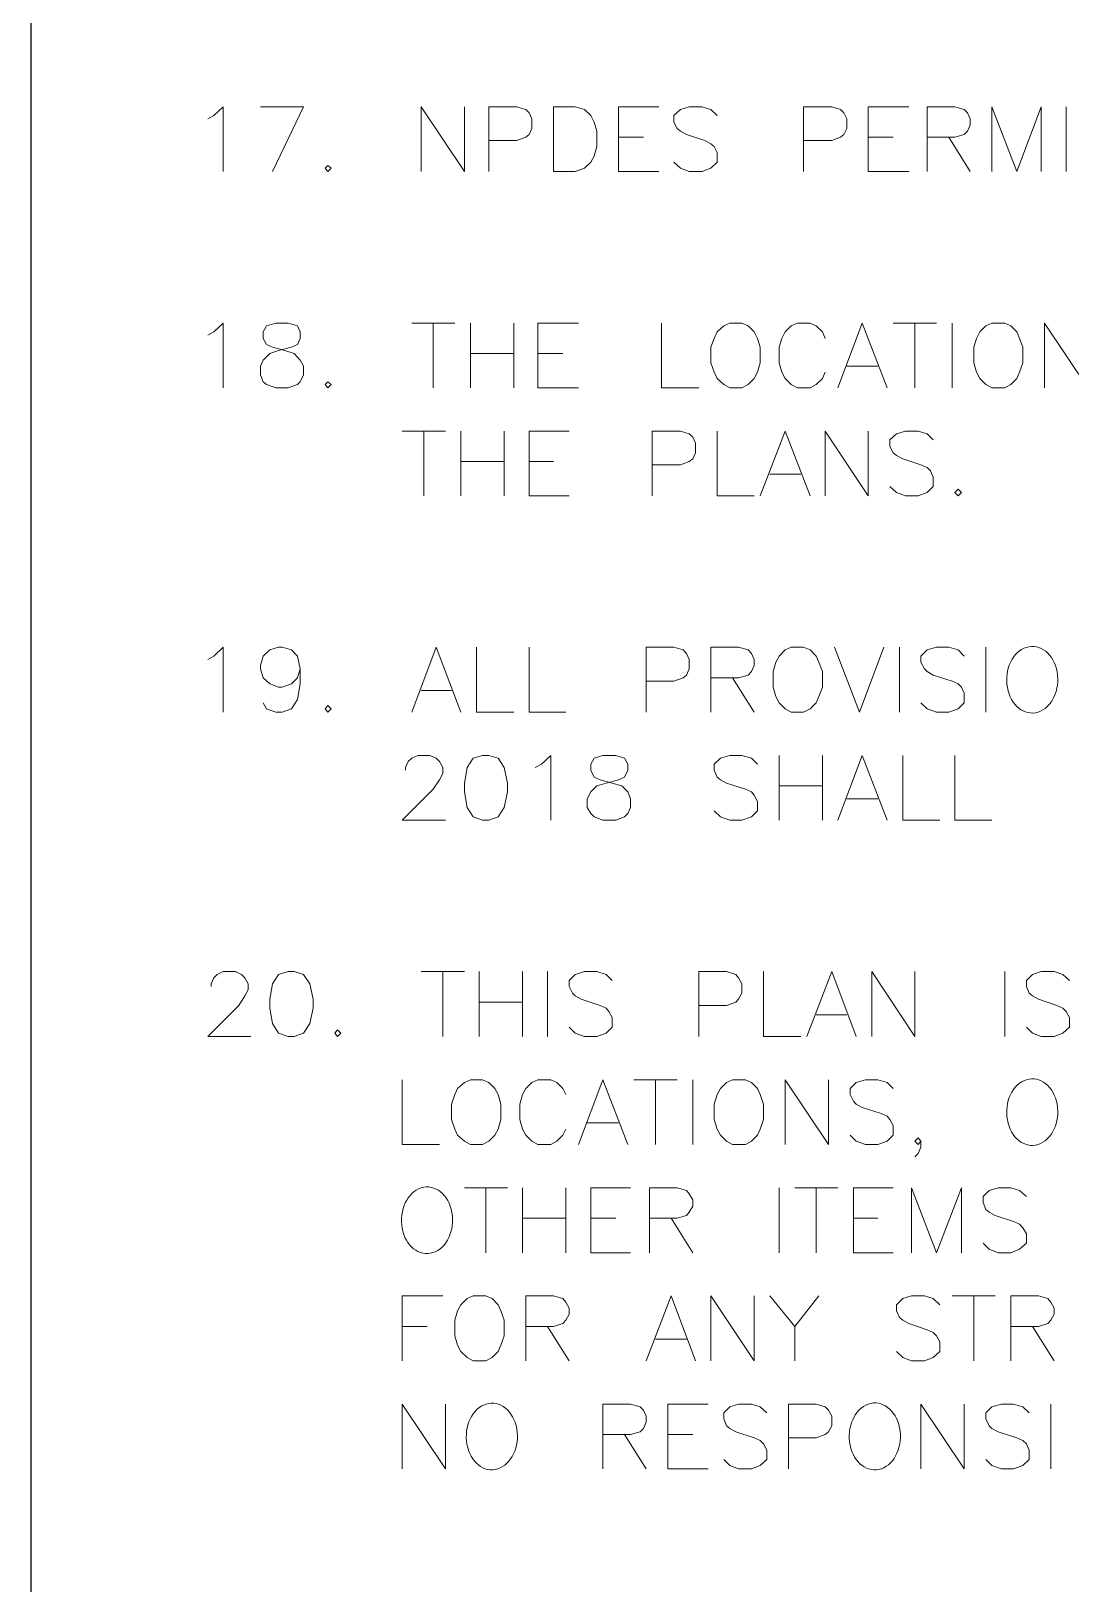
# Model space of a CAD drawing. Header units: millimetres. Extents: x -419 to 20046, y -14642 to 2638.
# Drawn here: x 3709.805 to 3711.088, y 917.812 to 919.728 of the extents above; entities that cross this region are included whole.
import ezdxf

# ---------------------------------------------------------------- set-up
doc = ezdxf.new("R2010")
doc.units = ezdxf.units.MM
doc.layers.add('PDF10_----TX03', color=7, linetype='Continuous')

msp = doc.modelspace()

# ---------------------------------------------------------------- linework, layer by layer
at = {"color": 1}
msp.add_lwpolyline([(3717.4272, 913.7269), (3709.8049, 913.7269), (3709.8049, 927.2815), (3717.4272, 927.2815)], close=True, dxfattribs=at)
at = {"layer": 'PDF10_----TX03', "lineweight": 20}
for points in [[(3710.0229, 919.6192), (3710.0304, 919.6234), (3710.042, 919.6342), (3710.042, 919.5542)], [(3710.1029, 919.5542), (3710.1412, 919.6342), (3710.0879, 919.6342)], [(3710.2862, 919.5542), (3710.2862, 919.6342), (3710.3396, 919.5542), (3710.3396, 919.6342)], [(3710.3696, 919.5542), (3710.3696, 919.6342), (3710.4037, 919.6342), (3710.4154, 919.6309), (3710.4196, 919.6267), (3710.4229, 919.6192), (3710.4229, 919.6076), (3710.4196, 919.6001), (3710.4154, 919.5967), (3710.4037, 919.5926), (3710.3696, 919.5926)], [(3710.5796, 919.5542), (3710.5296, 919.5542), (3710.5296, 919.6342), (3710.5796, 919.6342)], [(3710.6513, 919.6234), (3710.6438, 919.6309), (3710.6329, 919.6342), (3710.6171, 919.6342), (3710.6063, 919.6309), (3710.5979, 919.6234), (3710.5979, 919.6151), (3710.6021, 919.6076), (3710.6063, 919.6042), (3710.6138, 919.6001), (3710.6363, 919.5926), (3710.6438, 919.5884), (3710.6479, 919.5851), (3710.6513, 919.5776), (3710.6513, 919.5659), (3710.6438, 919.5584), (3710.6329, 919.5542), (3710.6171, 919.5542), (3710.6063, 919.5584), (3710.5979, 919.5659)], [(3710.7579, 919.5542), (3710.7579, 919.6342), (3710.7929, 919.6342), (3710.8038, 919.6309), (3710.8079, 919.6267), (3710.8113, 919.6192), (3710.8113, 919.6076), (3710.8079, 919.6001), (3710.8038, 919.5967), (3710.7929, 919.5926), (3710.7579, 919.5926)], [(3710.8879, 919.5542), (3710.8379, 919.5542), (3710.8379, 919.6342), (3710.8879, 919.6342)], [(3710.9104, 919.5542), (3710.9104, 919.6342), (3710.9446, 919.6342), (3710.9563, 919.6309), (3710.9605, 919.6267), (3710.9638, 919.6192), (3710.9638, 919.6117), (3710.9605, 919.6042), (3710.9563, 919.6001), (3710.9446, 919.5967), (3710.9104, 919.5967)], [(3710.9905, 919.5542), (3710.9905, 919.6342), (3711.0213, 919.5542), (3711.0513, 919.6342), (3711.0513, 919.5542)], [(3711.0821, 919.6342), (3711.0821, 919.5542)], [(3710.5296, 919.5967), (3710.5604, 919.5967)], [(3710.8379, 919.5967), (3710.8688, 919.5967)], [(3710.9371, 919.5967), (3710.9638, 919.5542)], [(3710.0229, 919.3525), (3710.0304, 919.3567), (3710.042, 919.3675), (3710.042, 919.2875)], [(3710.2746, 919.3675), (3710.3279, 919.3675)], [(3710.3012, 919.3675), (3710.3012, 919.2875)], [(3710.3471, 919.3675), (3710.3471, 919.2875)], [(3710.4004, 919.3675), (3710.4004, 919.2875)], [(3710.4804, 919.2875), (3710.4304, 919.2875), (3710.4304, 919.3675), (3710.4804, 919.3675)], [(3710.5829, 919.3675), (3710.5829, 919.2875), (3710.6288, 919.2875)], [(3710.7846, 919.3484), (3710.7813, 919.3567), (3710.7738, 919.3642), (3710.7663, 919.3675), (3710.7504, 919.3675), (3710.7429, 919.3642), (3710.7354, 919.3567), (3710.7313, 919.3484), (3710.7279, 919.3375), (3710.7279, 919.3184), (3710.7313, 919.3067), (3710.7354, 919.2992), (3710.7429, 919.2917), (3710.7504, 919.2875), (3710.7663, 919.2875), (3710.7738, 919.2917), (3710.7813, 919.2992), (3710.7846, 919.3067)], [(3710.8004, 919.2875), (3710.8304, 919.3675), (3710.8613, 919.2875)], [(3710.8688, 919.3675), (3710.9221, 919.3675)], [(3710.8954, 919.3675), (3710.8954, 919.2875)], [(3710.9413, 919.3675), (3710.9413, 919.2875)], [(3711.0555, 919.2875), (3711.0555, 919.3675), (3711.1088, 919.2875), (3711.1088, 919.3675)], [(3710.3471, 919.33), (3710.4004, 919.33)], [(3710.4304, 919.33), (3710.4612, 919.33)], [(3710.8113, 919.3142), (3710.8496, 919.3142)], [(3710.2629, 919.2342), (3710.3162, 919.2342)], [(3710.2896, 919.2342), (3710.2896, 919.1542)], [(3710.3354, 919.2342), (3710.3354, 919.1542)], [(3710.3887, 919.2342), (3710.3887, 919.1542)], [(3710.4687, 919.1542), (3710.4196, 919.1542), (3710.4196, 919.2342), (3710.4687, 919.2342)], [(3710.5713, 919.1542), (3710.5713, 919.2342), (3710.6063, 919.2342), (3710.6171, 919.2309), (3710.6213, 919.2267), (3710.6246, 919.2192), (3710.6246, 919.2075), (3710.6213, 919.2), (3710.6171, 919.1967), (3710.6063, 919.1925), (3710.5713, 919.1925)], [(3710.6513, 919.2342), (3710.6513, 919.1542), (3710.6971, 919.1542)], [(3710.7046, 919.1542), (3710.7354, 919.2342), (3710.7663, 919.1542)], [(3710.7846, 919.1542), (3710.7846, 919.2342), (3710.8379, 919.1542), (3710.8379, 919.2342)], [(3710.9179, 919.2234), (3710.9104, 919.2309), (3710.8996, 919.2342), (3710.8838, 919.2342), (3710.8729, 919.2309), (3710.8646, 919.2234), (3710.8646, 919.215), (3710.8688, 919.2075), (3710.8729, 919.2042), (3710.8804, 919.2), (3710.9029, 919.1925), (3710.9104, 919.1892), (3710.9146, 919.185), (3710.9179, 919.1775), (3710.9179, 919.1659), (3710.9104, 919.1584), (3710.8996, 919.1542), (3710.8838, 919.1542), (3710.8729, 919.1584), (3710.8646, 919.1659)], [(3710.3354, 919.1967), (3710.3887, 919.1967)], [(3710.4196, 919.1967), (3710.4496, 919.1967)], [(3710.7163, 919.1809), (3710.7546, 919.1809)], [(3710.0229, 918.9525), (3710.0304, 918.9567), (3710.042, 918.9675), (3710.042, 918.8875)], [(3710.1371, 918.9408), (3710.1337, 918.93), (3710.1262, 918.9225), (3710.1146, 918.9183), (3710.1104, 918.9183), (3710.0996, 918.9225), (3710.0912, 918.93), (3710.0879, 918.9408), (3710.0879, 918.945), (3710.0912, 918.9567), (3710.0996, 918.9642), (3710.1104, 918.9675), (3710.1146, 918.9675), (3710.1262, 918.9642), (3710.1337, 918.9567), (3710.1371, 918.9408), (3710.1371, 918.9225), (3710.1337, 918.9033), (3710.1262, 918.8917), (3710.1146, 918.8875), (3710.1071, 918.8875), (3710.0954, 918.8917), (3710.0912, 918.8992)], [(3710.2746, 918.8875), (3710.3046, 918.9675), (3710.3354, 918.8875)], [(3710.3546, 918.9675), (3710.3546, 918.8875), (3710.4004, 918.8875)], [(3710.4196, 918.9675), (3710.4196, 918.8875), (3710.4646, 918.8875)], [(3710.5638, 918.8875), (3710.5638, 918.9675), (3710.5979, 918.9675), (3710.6096, 918.9642), (3710.6138, 918.96), (3710.6171, 918.9525), (3710.6171, 918.9408), (3710.6138, 918.9333), (3710.6096, 918.93), (3710.5979, 918.9258), (3710.5638, 918.9258)], [(3710.6438, 918.8875), (3710.6438, 918.9675), (3710.6779, 918.9675), (3710.6896, 918.9642), (3710.6938, 918.96), (3710.6971, 918.9525), (3710.6971, 918.945), (3710.6938, 918.9375), (3710.6896, 918.9333), (3710.6779, 918.93), (3710.6438, 918.93)], [(3710.7963, 918.9675), (3710.8271, 918.8875), (3710.8571, 918.9675)], [(3710.8763, 918.9675), (3710.8763, 918.8875)], [(3710.9563, 918.9567), (3710.9488, 918.9642), (3710.9371, 918.9675), (3710.9221, 918.9675), (3710.9104, 918.9642), (3710.9029, 918.9567), (3710.9029, 918.9492), (3710.9071, 918.9408), (3710.9104, 918.9375), (3710.9179, 918.9333), (3710.9413, 918.9258), (3710.9488, 918.9225), (3710.953, 918.9183), (3710.9563, 918.9108), (3710.9563, 918.8992), (3710.9488, 918.8917), (3710.9371, 918.8875), (3710.9221, 918.8875), (3710.9104, 918.8917), (3710.9029, 918.8992)], [(3710.983, 918.9675), (3710.983, 918.8875)], [(3710.6704, 918.93), (3710.6971, 918.8875)], [(3710.2862, 918.9142), (3710.3237, 918.9142)], [(3710.2671, 918.8158), (3710.2671, 918.8192), (3710.2704, 918.8267), (3710.2746, 918.8308), (3710.2821, 918.8342), (3710.2971, 918.8342), (3710.3046, 918.8308), (3710.3087, 918.8267), (3710.3129, 918.8192), (3710.3129, 918.8117), (3710.3087, 918.8042), (3710.3012, 918.7925), (3710.2629, 918.7542), (3710.3162, 918.7542)], [(3710.4271, 918.8192), (3710.4346, 918.8233), (3710.4462, 918.8342), (3710.4462, 918.7542)], [(3710.7013, 918.8233), (3710.6938, 918.8308), (3710.6821, 918.8342), (3710.6671, 918.8342), (3710.6554, 918.8308), (3710.6479, 918.8233), (3710.6479, 918.8158), (3710.6513, 918.8075), (3710.6554, 918.8042), (3710.6629, 918.8), (3710.6863, 918.7925), (3710.6938, 918.7892), (3710.6971, 918.785), (3710.7013, 918.7775), (3710.7013, 918.7658), (3710.6938, 918.7583), (3710.6821, 918.7542), (3710.6671, 918.7542), (3710.6554, 918.7583), (3710.6479, 918.7658)], [(3710.7279, 918.8342), (3710.7279, 918.7542)], [(3710.7813, 918.8342), (3710.7813, 918.7542)], [(3710.8004, 918.7542), (3710.8304, 918.8342), (3710.8613, 918.7542)], [(3710.8804, 918.8342), (3710.8804, 918.7542), (3710.9263, 918.7542)], [(3710.9446, 918.8342), (3710.9446, 918.7542), (3710.9905, 918.7542)], [(3710.7279, 918.7967), (3710.7813, 918.7967)], [(3710.8113, 918.7808), (3710.8496, 918.7808)], [(3710.027, 918.5491), (3710.027, 918.5525), (3710.0304, 918.56), (3710.0345, 918.5641), (3710.042, 918.5675), (3710.057, 918.5675), (3710.0645, 918.5641), (3710.0687, 918.56), (3710.0729, 918.5525), (3710.0729, 918.545), (3710.0687, 918.5375), (3710.0612, 918.5258), (3710.0229, 918.4875), (3710.0762, 918.4875)], [(3710.2862, 918.5675), (3710.3396, 918.5675)], [(3710.3129, 918.5675), (3710.3129, 918.4875)], [(3710.3579, 918.5675), (3710.3579, 918.4875)], [(3710.4112, 918.5675), (3710.4112, 918.4875)], [(3710.4421, 918.5675), (3710.4421, 918.4875)], [(3710.5221, 918.5566), (3710.5146, 918.5641), (3710.5029, 918.5675), (3710.4879, 918.5675), (3710.4762, 918.5641), (3710.4687, 918.5566), (3710.4687, 918.5491), (3710.4729, 918.5408), (3710.4762, 918.5375), (3710.4837, 918.5333), (3710.5071, 918.5258), (3710.5146, 918.5225), (3710.5179, 918.5183), (3710.5221, 918.5108), (3710.5221, 918.4991), (3710.5146, 918.4916), (3710.5029, 918.4875), (3710.4879, 918.4875), (3710.4762, 918.4916), (3710.4687, 918.4991)], [(3710.6288, 918.4875), (3710.6288, 918.5675), (3710.6629, 918.5675), (3710.6746, 918.5641), (3710.6779, 918.56), (3710.6821, 918.5525), (3710.6821, 918.5408), (3710.6779, 918.5333), (3710.6746, 918.53), (3710.6629, 918.5258), (3710.6288, 918.5258)], [(3710.7088, 918.5675), (3710.7088, 918.4875), (3710.7546, 918.4875)], [(3710.7621, 918.4875), (3710.7929, 918.5675), (3710.8229, 918.4875)], [(3710.8421, 918.4875), (3710.8421, 918.5675), (3710.8954, 918.4875), (3710.8954, 918.5675)], [(3711.0063, 918.5675), (3711.0063, 918.4875)], [(3711.0863, 918.5566), (3711.078, 918.5641), (3711.0671, 918.5675), (3711.0513, 918.5675), (3711.0405, 918.5641), (3711.033, 918.5566), (3711.033, 918.5491), (3711.0363, 918.5408), (3711.0405, 918.5375), (3711.048, 918.5333), (3711.0705, 918.5258), (3711.078, 918.5225), (3711.0821, 918.5183), (3711.0863, 918.5108), (3711.0863, 918.4991), (3711.078, 918.4916), (3711.0671, 918.4875), (3711.0513, 918.4875), (3711.0405, 918.4916), (3711.033, 918.4991)], [(3710.3579, 918.53), (3710.4112, 918.53)], [(3710.7738, 918.5141), (3710.8113, 918.5141)], [(3710.2629, 918.4341), (3710.2629, 918.3541), (3710.3087, 918.3541)], [(3710.4646, 918.4158), (3710.4612, 918.4233), (3710.4537, 918.4308), (3710.4462, 918.4341), (3710.4304, 918.4341), (3710.4229, 918.4308), (3710.4154, 918.4233), (3710.4112, 918.4158), (3710.4079, 918.4041), (3710.4079, 918.385), (3710.4112, 918.3733), (3710.4154, 918.3658), (3710.4229, 918.3583), (3710.4304, 918.3541), (3710.4462, 918.3541), (3710.4537, 918.3583), (3710.4612, 918.3658), (3710.4646, 918.3733)], [(3710.4804, 918.3541), (3710.5104, 918.4341), (3710.5413, 918.3541)], [(3710.5488, 918.4341), (3710.6021, 918.4341)], [(3710.5754, 918.4341), (3710.5754, 918.3541)], [(3710.6213, 918.4341), (3710.6213, 918.3541)], [(3710.7354, 918.3541), (3710.7354, 918.4341), (3710.7888, 918.3541), (3710.7888, 918.4341)], [(3710.8688, 918.4233), (3710.8613, 918.4308), (3710.8496, 918.4341), (3710.8346, 918.4341), (3710.8229, 918.4308), (3710.8154, 918.4233), (3710.8154, 918.4158), (3710.8196, 918.4075), (3710.8229, 918.4041), (3710.8304, 918.4), (3710.8538, 918.3925), (3710.8613, 918.3891), (3710.8646, 918.385), (3710.8688, 918.3775), (3710.8688, 918.3658), (3710.8613, 918.3583), (3710.8496, 918.3541), (3710.8346, 918.3541), (3710.8229, 918.3583), (3710.8154, 918.3658)], [(3710.4912, 918.3808), (3710.5296, 918.3808)], [(3710.9029, 918.3583), (3710.8996, 918.3541), (3710.8954, 918.3583), (3710.8996, 918.3625), (3710.9029, 918.3583), (3710.9029, 918.3508), (3710.8996, 918.3433), (3710.8954, 918.3391)], [(3710.3396, 918.3008), (3710.3929, 918.3008)], [(3710.3662, 918.3008), (3710.3662, 918.2208)], [(3710.4112, 918.3008), (3710.4112, 918.2208)], [(3710.4646, 918.3008), (3710.4646, 918.2208)], [(3710.5446, 918.2208), (3710.4954, 918.2208), (3710.4954, 918.3008), (3710.5446, 918.3008)], [(3710.5679, 918.2208), (3710.5679, 918.3008), (3710.6021, 918.3008), (3710.6138, 918.2975), (3710.6171, 918.2933), (3710.6213, 918.2858), (3710.6213, 918.2783), (3710.6171, 918.2708), (3710.6138, 918.2666), (3710.6021, 918.2633), (3710.5679, 918.2633)], [(3710.7279, 918.3008), (3710.7279, 918.2208)], [(3710.7471, 918.3008), (3710.8004, 918.3008)], [(3710.7738, 918.3008), (3710.7738, 918.2208)], [(3710.8688, 918.2208), (3710.8196, 918.2208), (3710.8196, 918.3008), (3710.8688, 918.3008)], [(3710.8913, 918.2208), (3710.8913, 918.3008), (3710.9221, 918.2208), (3710.953, 918.3008), (3710.953, 918.2208)], [(3711.033, 918.29), (3711.0246, 918.2975), (3711.0138, 918.3008), (3710.998, 918.3008), (3710.9871, 918.2975), (3710.9796, 918.29), (3710.9796, 918.2825), (3710.983, 918.2741), (3710.9871, 918.2708), (3710.9946, 918.2666), (3711.0171, 918.2591), (3711.0246, 918.2558), (3711.0288, 918.2516), (3711.033, 918.2441), (3711.033, 918.2325), (3711.0246, 918.225), (3711.0138, 918.2208), (3710.998, 918.2208), (3710.9871, 918.225), (3710.9796, 918.2325)], [(3710.4112, 918.2633), (3710.4646, 918.2633)], [(3710.4954, 918.2633), (3710.5263, 918.2633)], [(3710.5946, 918.2633), (3710.6213, 918.2208)], [(3710.8196, 918.2633), (3710.8496, 918.2633)], [(3710.2629, 918.0874), (3710.2629, 918.1674), (3710.3129, 918.1674)], [(3710.4154, 918.0874), (3710.4154, 918.1674), (3710.4496, 918.1674), (3710.4612, 918.1641), (3710.4646, 918.1599), (3710.4687, 918.1524), (3710.4687, 918.1449), (3710.4646, 918.1374), (3710.4612, 918.1333), (3710.4496, 918.1299), (3710.4154, 918.1299)], [(3710.5638, 918.0874), (3710.5946, 918.1674), (3710.6246, 918.0874)], [(3710.6438, 918.0874), (3710.6438, 918.1674), (3710.6971, 918.0874), (3710.6971, 918.1674)], [(3710.7163, 918.1674), (3710.7471, 918.1299), (3710.7471, 918.0874)], [(3710.7771, 918.1674), (3710.7471, 918.1299)], [(3710.9263, 918.1566), (3710.9179, 918.1641), (3710.9071, 918.1674), (3710.8913, 918.1674), (3710.8804, 918.1641), (3710.8729, 918.1566), (3710.8729, 918.1491), (3710.8763, 918.1408), (3710.8804, 918.1374), (3710.8879, 918.1333), (3710.9104, 918.1258), (3710.9179, 918.1224), (3710.9221, 918.1183), (3710.9263, 918.1108), (3710.9263, 918.0991), (3710.9179, 918.0916), (3710.9071, 918.0874), (3710.8913, 918.0874), (3710.8804, 918.0916), (3710.8729, 918.0991)], [(3710.9413, 918.1674), (3710.9946, 918.1674)], [(3710.968, 918.1674), (3710.968, 918.0874)], [(3711.0138, 918.0874), (3711.0138, 918.1674), (3711.048, 918.1674), (3711.0596, 918.1641), (3711.063, 918.1599), (3711.0671, 918.1524), (3711.0671, 918.1449), (3711.063, 918.1374), (3711.0596, 918.1333), (3711.048, 918.1299), (3711.0138, 918.1299)], [(3710.2629, 918.1299), (3710.2937, 918.1299)], [(3710.4421, 918.1299), (3710.4687, 918.0874)], [(3711.0405, 918.1299), (3711.0671, 918.0874)], [(3710.5754, 918.1141), (3710.6138, 918.1141)], [(3710.2629, 917.9541), (3710.2629, 918.0341), (3710.3162, 917.9541), (3710.3162, 918.0341)], [(3710.5104, 917.9541), (3710.5104, 918.0341), (3710.5446, 918.0341), (3710.5563, 918.0308), (3710.5604, 918.0266), (3710.5638, 918.0191), (3710.5638, 918.0116), (3710.5604, 918.0041), (3710.5563, 917.9999), (3710.5446, 917.9966), (3710.5104, 917.9966)], [(3710.6404, 917.9541), (3710.5904, 917.9541), (3710.5904, 918.0341), (3710.6404, 918.0341)], [(3710.7129, 918.0233), (3710.7046, 918.0308), (3710.6938, 918.0341), (3710.6779, 918.0341), (3710.6671, 918.0308), (3710.6596, 918.0233), (3710.6596, 918.0158), (3710.6629, 918.0074), (3710.6671, 918.0041), (3710.6746, 917.9999), (3710.6971, 917.9924), (3710.7046, 917.9891), (3710.7088, 917.9849), (3710.7129, 917.9774), (3710.7129, 917.9658), (3710.7046, 917.9583), (3710.6938, 917.9541), (3710.6779, 917.9541), (3710.6671, 917.9583), (3710.6596, 917.9658)], [(3710.7396, 917.9541), (3710.7396, 918.0341), (3710.7738, 918.0341), (3710.7846, 918.0308), (3710.7888, 918.0266), (3710.7929, 918.0191), (3710.7929, 918.0074), (3710.7888, 917.9999), (3710.7846, 917.9966), (3710.7738, 917.9924), (3710.7396, 917.9924)], [(3710.9029, 917.9541), (3710.9029, 918.0341), (3710.9563, 917.9541), (3710.9563, 918.0341)], [(3711.0363, 918.0233), (3711.0288, 918.0308), (3711.0171, 918.0341), (3711.0021, 918.0341), (3710.9905, 918.0308), (3710.983, 918.0233), (3710.983, 918.0158), (3710.9871, 918.0074), (3710.9905, 918.0041), (3710.998, 917.9999), (3711.0213, 917.9924), (3711.0288, 917.9891), (3711.033, 917.9849), (3711.0363, 917.9774), (3711.0363, 917.9658), (3711.0288, 917.9583), (3711.0171, 917.9541), (3711.0021, 917.9541), (3710.9905, 917.9583), (3710.983, 917.9658)], [(3711.063, 918.0341), (3711.063, 917.9541)], [(3710.5371, 917.9966), (3710.5638, 917.9541)], [(3710.5904, 917.9966), (3710.6213, 917.9966)]]:
    msp.add_lwpolyline(points, dxfattribs=at)
for points in [[(3710.4496, 919.5542), (3710.4496, 919.6342), (3710.4762, 919.6342), (3710.4879, 919.6309), (3710.4954, 919.6234), (3710.4996, 919.6151), (3710.5029, 919.6042), (3710.5029, 919.5851), (3710.4996, 919.5734), (3710.4954, 919.5659), (3710.4879, 919.5584), (3710.4762, 919.5542)], [(3710.1712, 919.5617), (3710.1679, 919.5584), (3710.1712, 919.5542), (3710.1754, 919.5584)], [(3710.1071, 919.3675), (3710.0954, 919.3642), (3710.0912, 919.3567), (3710.0912, 919.3484), (3710.0954, 919.3409), (3710.1029, 919.3375), (3710.1179, 919.3334), (3710.1296, 919.33), (3710.1371, 919.3217), (3710.1412, 919.3142), (3710.1412, 919.3034), (3710.1371, 919.295), (3710.1337, 919.2917), (3710.1221, 919.2875), (3710.1071, 919.2875), (3710.0954, 919.2917), (3710.0912, 919.295), (3710.0879, 919.3034), (3710.0879, 919.3142), (3710.0912, 919.3217), (3710.0996, 919.33), (3710.1104, 919.3334), (3710.1262, 919.3375), (3710.1337, 919.3409), (3710.1371, 919.3484), (3710.1371, 919.3567), (3710.1337, 919.3642), (3710.1221, 919.3675)], [(3710.6671, 919.3675), (3710.6596, 919.3642), (3710.6513, 919.3567), (3710.6479, 919.3484), (3710.6438, 919.3375), (3710.6438, 919.3184), (3710.6479, 919.3067), (3710.6513, 919.2992), (3710.6596, 919.2917), (3710.6671, 919.2875), (3710.6821, 919.2875), (3710.6896, 919.2917), (3710.6971, 919.2992), (3710.7013, 919.3067), (3710.7046, 919.3184), (3710.7046, 919.3375), (3710.7013, 919.3484), (3710.6971, 919.3567), (3710.6896, 919.3642), (3710.6821, 919.3675)], [(3710.9905, 919.3675), (3710.983, 919.3642), (3710.9755, 919.3567), (3710.9713, 919.3484), (3710.968, 919.3375), (3710.968, 919.3184), (3710.9713, 919.3067), (3710.9755, 919.2992), (3710.983, 919.2917), (3710.9905, 919.2875), (3711.0063, 919.2875), (3711.0138, 919.2917), (3711.0213, 919.2992), (3711.0246, 919.3067), (3711.0288, 919.3184), (3711.0288, 919.3375), (3711.0246, 919.3484), (3711.0213, 919.3567), (3711.0138, 919.3642), (3711.0063, 919.3675)], [(3710.1712, 919.295), (3710.1679, 919.2917), (3710.1712, 919.2875), (3710.1754, 919.2917)], [(3710.9488, 919.1625), (3710.9446, 919.1584), (3710.9488, 919.1542), (3710.953, 919.1584)], [(3710.7429, 918.9675), (3710.7354, 918.9642), (3710.7279, 918.9567), (3710.7238, 918.9492), (3710.7204, 918.9375), (3710.7204, 918.9183), (3710.7238, 918.9067), (3710.7279, 918.8992), (3710.7354, 918.8917), (3710.7429, 918.8875), (3710.7579, 918.8875), (3710.7663, 918.8917), (3710.7738, 918.8992), (3710.7771, 918.9067), (3710.7813, 918.9183), (3710.7813, 918.9375), (3710.7771, 918.9492), (3710.7738, 918.9567), (3710.7663, 918.9642), (3710.7579, 918.9675)], [(3710.1712, 918.8958), (3710.1679, 918.8917), (3710.1712, 918.8875), (3710.1754, 918.8917)], [(3710.3621, 918.8342), (3710.3504, 918.8308), (3710.3429, 918.8192), (3710.3396, 918.8), (3710.3396, 918.7892), (3710.3429, 918.77), (3710.3504, 918.7583), (3710.3621, 918.7542), (3710.3696, 918.7542), (3710.3812, 918.7583), (3710.3887, 918.77), (3710.3929, 918.7892), (3710.3929, 918.8), (3710.3887, 918.8192), (3710.3812, 918.8308), (3710.3696, 918.8342)], [(3710.5104, 918.8342), (3710.4996, 918.8308), (3710.4954, 918.8233), (3710.4954, 918.8158), (3710.4996, 918.8075), (3710.5071, 918.8042), (3710.5221, 918.8), (3710.5338, 918.7967), (3710.5413, 918.7892), (3710.5446, 918.7808), (3710.5446, 918.77), (3710.5413, 918.7625), (3710.5371, 918.7583), (3710.5263, 918.7542), (3710.5104, 918.7542), (3710.4996, 918.7583), (3710.4954, 918.7625), (3710.4912, 918.77), (3710.4912, 918.7808), (3710.4954, 918.7892), (3710.5029, 918.7967), (3710.5146, 918.8), (3710.5296, 918.8042), (3710.5371, 918.8075), (3710.5413, 918.8158), (3710.5413, 918.8233), (3710.5371, 918.8308), (3710.5263, 918.8342)], [(3710.1221, 918.5675), (3710.1104, 918.5641), (3710.1029, 918.5525), (3710.0996, 918.5333), (3710.0996, 918.5225), (3710.1029, 918.5033), (3710.1104, 918.4916), (3710.1221, 918.4875), (3710.1296, 918.4875), (3710.1412, 918.4916), (3710.1487, 918.5033), (3710.1529, 918.5225), (3710.1529, 918.5333), (3710.1487, 918.5525), (3710.1412, 918.5641), (3710.1296, 918.5675)], [(3710.1829, 918.4958), (3710.1796, 918.4916), (3710.1829, 918.4875), (3710.1871, 918.4916)], [(3710.3471, 918.4341), (3710.3396, 918.4308), (3710.3312, 918.4233), (3710.3279, 918.4158), (3710.3237, 918.4041), (3710.3237, 918.385), (3710.3279, 918.3733), (3710.3312, 918.3658), (3710.3396, 918.3583), (3710.3471, 918.3541), (3710.3621, 918.3541), (3710.3696, 918.3583), (3710.3771, 918.3658), (3710.3812, 918.3733), (3710.3846, 918.385), (3710.3846, 918.4041), (3710.3812, 918.4158), (3710.3771, 918.4233), (3710.3696, 918.4308), (3710.3621, 918.4341)], [(3710.6704, 918.4341), (3710.6629, 918.4308), (3710.6554, 918.4233), (3710.6513, 918.4158), (3710.6479, 918.4041), (3710.6479, 918.385), (3710.6513, 918.3733), (3710.6554, 918.3658), (3710.6629, 918.3583), (3710.6704, 918.3541), (3710.6863, 918.3541), (3710.6938, 918.3583), (3710.7013, 918.3658), (3710.7046, 918.3733), (3710.7088, 918.385), (3710.7088, 918.4041), (3710.7046, 918.4158), (3710.7013, 918.4233), (3710.6938, 918.4308), (3710.6863, 918.4341)], [(3710.3504, 918.1674), (3710.3429, 918.1641), (3710.3354, 918.1566), (3710.3312, 918.1491), (3710.3279, 918.1374), (3710.3279, 918.1183), (3710.3312, 918.1066), (3710.3354, 918.0991), (3710.3429, 918.0916), (3710.3504, 918.0874), (3710.3662, 918.0874), (3710.3737, 918.0916), (3710.3812, 918.0991), (3710.3846, 918.1066), (3710.3887, 918.1183), (3710.3887, 918.1374), (3710.3846, 918.1491), (3710.3812, 918.1566), (3710.3737, 918.1641), (3710.3662, 918.1674)]]:
    msp.add_lwpolyline(points, close=True, dxfattribs=at)
for centre, major_axis, ratio, start_param, end_param in [((3711.0402, 918.9275), (0.0004, 0.0411), 0.767522, 0.243521, 6.526706), ((3711.0402, 918.3942), (0.0004, 0.0411), 0.767522, 0.243521, 6.526706), ((3710.2935, 918.2608), (0.0004, 0.0411), 0.767522, 0.243521, 6.526706), ((3710.3735, 917.9941), (0.0004, 0.0411), 0.767522, 0.243521, 6.526706), ((3710.846, 917.9942), (0.0002, 0.0413), 0.763149, 0.266379, 6.549564)]:
    msp.add_ellipse(centre, major_axis=major_axis, ratio=ratio, start_param=start_param, end_param=end_param, dxfattribs=at)

doc.saveas('drawing.dxf')
